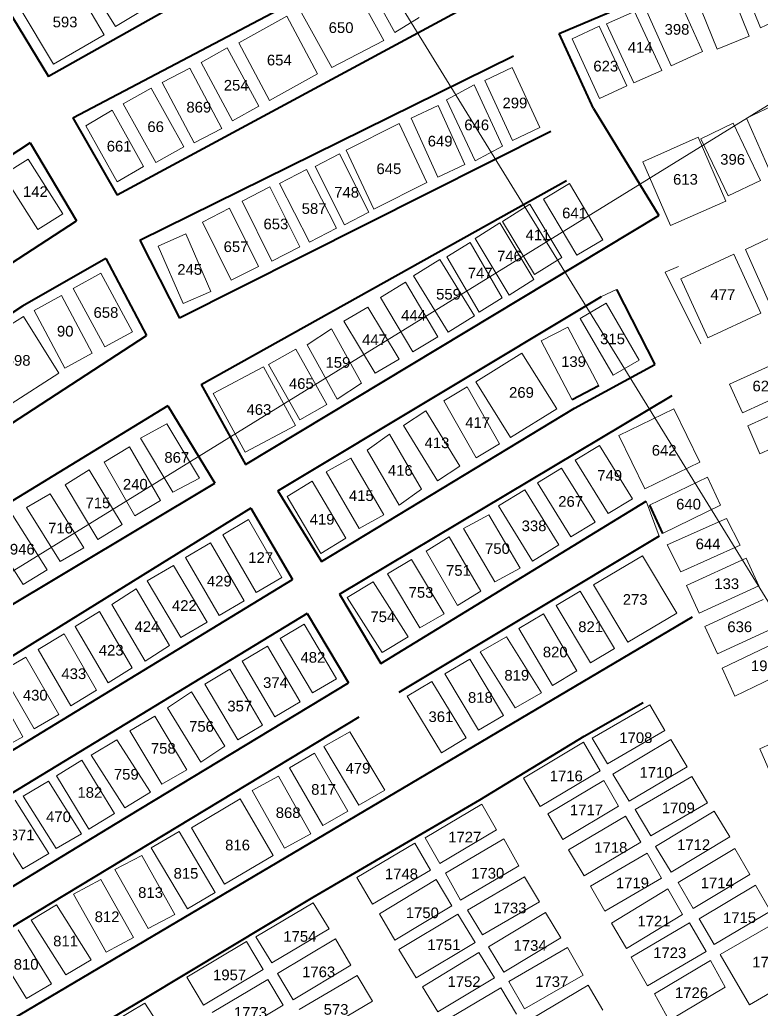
# Model space of a CAD drawing. Header units: inches. Extents: x 0 to 420, y 0 to 297.
# Drawn here: x 150.84 to 178.7, y 115.98 to 153.14 of the extents above; entities that cross this region are included whole.
import ezdxf

# ---------------------------------------------------------------- set-up
doc = ezdxf.new("R2010")
doc.units = ezdxf.units.IN
doc.header["$LTSCALE"] = 2.5
doc.header["$MEASUREMENT"] = 0
doc.layers.get('0').update_dxf_attribs({"lineweight": 0})
doc.layers.add('MALHA_COORDENADA4', color=10, linetype='Continuous', lineweight=0)
doc.layers.add('PEN 04', color=4, linetype='Continuous', lineweight=40)
doc.styles.get("Standard").update_dxf_attribs({"font": 'arial.ttf'})

msp = doc.modelspace()

# ---------------------------------------------------------------- linework, layer by layer
for p, q in [((177.778, 155.031, 3.127), (178.666, 152.843, 2.975)), ((152.761, 154.682, 3.426), (154.008, 152.583, 3.365)), ((153.166, 154.929, 3.467), (154.427, 152.885, 3.432)), ((163.768, 154.775, 3.178), (164.923, 152.664, 3.088)), ((177.316, 154.828, 3.112), (178.245, 152.521, 3.111)), ((163.322, 154.525, 3.107), (164.518, 152.358, 3.108)), ((176.11, 154.352, 3.11), (177.039, 152.044, 3.109)), ((175.513, 154.138, 3.057), (176.495, 151.953, 2.911)), ((150.851, 153.567, 3.339), (152.099, 151.469, 3.278)), ((154.427, 152.885, 3.432), (155.435, 153.497, 3.421)), ((161.364, 153.512, 3.099), (162.56, 151.345, 3.1)), ((174.33, 153.594, 3.029), (175.311, 151.41, 2.883)), ((160.868, 153.275, 3.097), (159.069, 152.271, 3.086)), ((160.868, 153.275, 3.097), (162.023, 151.116, 3.032)), ((165.845, 153.222, 3.11), (164.923, 152.664, 3.088)), ((173.93, 153.459, 3.027), (172.878, 152.994, 3.002)), ((173.93, 153.459, 3.027), (174.96, 151.235, 2.98)), ((178.666, 152.843, 2.975), (179.86, 153.401, 3.104)), ((171.59, 152.432, 2.906), (172.611, 152.897, 2.945)), ((172.611, 152.897, 2.945), (173.642, 150.655, 2.894)), ((172.878, 152.994, 3.002), (173.908, 150.77, 2.955)), ((154.008, 152.583, 3.365), (152.099, 151.469, 3.278)), ((171.59, 152.432, 2.906), (172.622, 150.19, 2.855)), ((178.245, 152.521, 3.111), (177.039, 152.044, 3.109)), ((157.65, 151.539, 3.129), (158.634, 152.085, 3.149)), ((158.634, 152.085, 3.149), (159.818, 149.892, 2.994)), ((159.069, 152.271, 3.086), (160.223, 150.112, 3.021)), ((162.56, 151.345, 3.1), (164.518, 152.358, 3.108)), ((175.311, 151.41, 2.883), (176.495, 151.953, 2.911)), ((157.224, 151.323, 3.164), (156.184, 150.787, 3.158)), ((157.224, 151.323, 3.164), (158.432, 149.06, 3.003)), ((157.65, 151.539, 3.129), (158.835, 149.346, 2.974)), ((169.338, 151.344, 2.931), (168.312, 150.858, 2.86)), ((169.338, 151.344, 2.931), (170.372, 149.095, 2.876)), ((162.023, 151.116, 3.032), (160.223, 150.112, 3.021)), ((174.96, 151.235, 2.98), (173.908, 150.77, 2.955)), ((154.717, 149.986, 3.127), (155.772, 150.573, 3.122)), ((155.772, 150.573, 3.122), (157.001, 148.366, 2.972)), ((156.184, 150.787, 3.158), (157.392, 148.524, 2.997)), ((166.873, 150.14, 2.875), (167.904, 150.698, 2.888)), ((167.904, 150.698, 2.888), (168.975, 148.401, 2.813)), ((168.312, 150.858, 2.86), (169.346, 148.609, 2.805)), ((172.622, 150.19, 2.855), (173.642, 150.655, 2.894)), ((154.717, 149.986, 3.127), (155.946, 147.779, 2.977)), ((158.835, 149.346, 2.974), (159.818, 149.892, 2.994)), ((166.556, 149.924, 2.862), (165.538, 149.447, 2.823)), ((166.556, 149.924, 2.862), (167.563, 147.709, 2.788)), ((166.873, 150.14, 2.875), (167.944, 147.842, 2.8)), ((179.308, 149.999, 2.817), (178.143, 149.445, 2.723)), ((154.308, 149.745, 3.067), (153.323, 149.164, 2.991)), ((154.308, 149.745, 3.067), (155.48, 147.634, 2.954)), ((165.538, 149.447, 2.823), (166.545, 147.232, 2.749)), ((178.143, 149.445, 2.723), (179.079, 147.324, 2.592)), ((153.323, 149.164, 2.991), (154.494, 147.053, 2.878)), ((158.432, 149.06, 3.003), (157.392, 148.524, 2.997)), ((163.105, 148.241, 2.814), (165.089, 149.247, 2.855)), ((165.089, 149.247, 2.855), (166.128, 147.031, 2.746)), ((170.372, 149.095, 2.876), (169.346, 148.609, 2.805)), ((177.637, 149.253, 2.67), (176.429, 148.675, 2.695)), ((177.637, 149.253, 2.67), (178.665, 147.107, 2.588)), ((176.327, 148.727, 2.7), (174.243, 147.811, 2.669)), ((176.327, 148.727, 2.7), (177.369, 146.332, 2.603)), ((176.429, 148.675, 2.695), (177.457, 146.53, 2.613)), ((155.946, 147.779, 2.977), (157.001, 148.366, 2.972)), ((167.944, 147.842, 2.8), (168.975, 148.401, 2.813)), ((162.844, 148.105, 2.806), (161.93, 147.635, 2.814)), ((162.844, 148.105, 2.806), (163.956, 145.91, 2.721)), ((163.105, 148.241, 2.814), (164.144, 146.025, 2.705)), ((150.206, 147.315, 2.934), (151.15, 147.902, 2.953)), ((151.15, 147.902, 2.953), (152.455, 145.848, 2.846)), ((155.48, 147.634, 2.954), (154.494, 147.053, 2.878)), ((161.93, 147.635, 2.814), (163.042, 145.44, 2.729)), ((167.563, 147.709, 2.788), (166.545, 147.232, 2.749)), ((174.243, 147.811, 2.669), (175.284, 145.416, 2.572)), ((150.206, 147.315, 2.934), (151.511, 145.261, 2.827)), ((160.596, 146.989, 2.885), (161.605, 147.515, 2.898)), ((161.605, 147.515, 2.898), (162.737, 145.316, 2.751)), ((160.235, 146.863, 2.829), (159.188, 146.323, 2.823)), ((160.235, 146.863, 2.829), (161.359, 144.619, 2.732)), ((160.596, 146.989, 2.885), (161.728, 144.789, 2.738)), ((164.144, 146.025, 2.705), (166.128, 147.031, 2.746)), ((171.49, 146.992, 2.71), (170.514, 146.41, 2.681)), ((171.49, 146.992, 2.71), (172.738, 144.881, 2.576)), ((178.665, 147.107, 2.588), (177.457, 146.53, 2.613)), ((157.699, 145.544, 2.76), (158.716, 146.065, 2.808)), ((158.716, 146.065, 2.808), (159.801, 143.88, 2.674)), ((159.188, 146.323, 2.823), (160.313, 144.079, 2.726)), ((170.003, 146.211, 2.647), (168.98, 145.571, 2.625)), ((170.003, 146.211, 2.647), (171.202, 144.211, 2.485)), ((170.514, 146.41, 2.681), (171.762, 144.3, 2.547)), ((177.369, 146.332, 2.603), (175.284, 145.416, 2.572)), ((151.511, 145.261, 2.827), (152.455, 145.848, 2.846)), ((163.956, 145.91, 2.721), (163.042, 145.44, 2.729)), ((157.699, 145.544, 2.76), (158.784, 143.359, 2.626)), ((167.952, 144.928, 2.575), (168.879, 145.513, 2.589)), ((168.879, 145.513, 2.589), (170.146, 143.385, 2.458)), ((168.98, 145.571, 2.625), (170.179, 143.571, 2.463)), ((157.078, 145.096, 2.719), (156.039, 144.638, 2.753)), ((157.078, 145.096, 2.719), (158.012, 142.938, 2.583)), ((161.728, 144.789, 2.738), (162.737, 145.316, 2.751)), ((178.105, 144.518, 2.441), (179.263, 145.066, 2.397)), ((156.039, 144.638, 2.753), (156.972, 142.48, 2.617)), ((161.359, 144.619, 2.732), (160.313, 144.079, 2.726)), ((167.756, 144.77, 2.575), (166.884, 144.238, 2.607)), ((167.756, 144.77, 2.575), (168.966, 142.692, 2.445)), ((167.952, 144.928, 2.575), (169.219, 142.8, 2.444)), ((172.738, 144.881, 2.576), (171.762, 144.3, 2.547)), ((166.884, 144.238, 2.607), (168.094, 142.16, 2.477)), ((171.202, 144.211, 2.485), (170.179, 143.571, 2.463)), ((177.672, 144.335, 2.45), (175.68, 143.413, 2.458)), ((177.672, 144.335, 2.45), (178.687, 142.12, 2.291)), ((178.105, 144.518, 2.441), (179.069, 142.347, 2.258)), ((158.784, 143.359, 2.626), (159.801, 143.88, 2.674)), ((165.626, 143.521, 2.528), (166.614, 144.136, 2.643)), ((166.614, 144.136, 2.643), (167.923, 142.022, 2.477)), ((175.083, 143.663, 2.411), (175.593, 143.875, 2.453)), ((175.593, 143.875, 2.453), (175.593, 143.875, 2.453)), ((152.847, 143.051, 2.636), (153.887, 143.619, 2.588)), ((153.887, 143.619, 2.588), (155.075, 141.423, 2.536)), ((165.626, 143.521, 2.528), (166.935, 141.407, 2.362)), ((175.083, 143.663, 2.411), (176.421, 140.976, 2.255)), ((165.33, 143.284, 2.514), (164.393, 142.715, 2.467)), ((165.33, 143.284, 2.514), (166.543, 141.236, 2.398)), ((169.219, 142.8, 2.444), (170.146, 143.385, 2.458)), ((175.68, 143.413, 2.458), (176.695, 141.198, 2.299)), ((152.404, 142.784, 2.631), (151.372, 142.221, 2.62)), ((152.404, 142.784, 2.631), (153.559, 140.622, 2.587)), ((152.847, 143.051, 2.636), (154.035, 140.854, 2.584)), ((158.012, 142.938, 2.583), (156.972, 142.48, 2.617)), ((172.699, 142.751, 2.407), (173.252, 143.005, 2.411)), ((163.01, 141.816, 2.481), (163.919, 142.353, 2.547)), ((163.919, 142.353, 2.547), (165.093, 140.4, 2.322)), ((164.393, 142.715, 2.467), (165.607, 140.667, 2.351)), ((168.966, 142.692, 2.445), (168.094, 142.16, 2.477)), ((171.887, 141.926, 2.304), (172.872, 142.498, 2.291)), ((172.872, 142.498, 2.291), (174.113, 140.358, 2.174)), ((149.171, 140.85, 2.732), (150.971, 141.998, 2.749)), ((150.971, 141.998, 2.749), (152.309, 139.867, 2.601)), ((151.372, 142.221, 2.62), (152.527, 140.059, 2.576)), ((166.935, 141.407, 2.362), (167.923, 142.022, 2.477)), ((178.687, 142.12, 2.291), (176.695, 141.198, 2.299)), ((163.01, 141.816, 2.481), (164.184, 139.863, 2.256)), ((171.431, 141.602, 2.265), (170.433, 141.08, 2.266)), ((171.431, 141.602, 2.265), (172.593, 139.394, 2.148)), ((171.887, 141.926, 2.304), (173.128, 139.787, 2.187)), ((154.035, 140.854, 2.584), (155.075, 141.423, 2.536)), ((162.551, 141.531, 2.448), (161.635, 140.931, 2.403)), ((162.551, 141.531, 2.448), (163.674, 139.492, 2.235)), ((166.543, 141.236, 2.398), (165.607, 140.667, 2.351)), ((161.635, 140.931, 2.403), (162.758, 138.892, 2.19)), ((170.433, 141.08, 2.266), (171.595, 138.872, 2.149)), ((153.559, 140.622, 2.587), (152.527, 140.059, 2.576)), ((161.207, 140.773, 2.335), (160.188, 140.196, 2.346)), ((162.373, 138.688, 2.191), (161.207, 140.773, 2.335)), ((167.967, 139.547, 2.246), (169.703, 140.623, 2.318)), ((169.703, 140.623, 2.318), (171.012, 138.528, 2.183)), ((161.354, 138.11, 2.202), (160.188, 140.196, 2.346)), ((164.184, 139.863, 2.256), (165.093, 140.4, 2.322)), ((173.128, 139.787, 2.187), (174.113, 140.358, 2.174)), ((179.699, 140.455, 2.066), (177.501, 139.45, 2.032)), ((150.51, 138.719, 2.584), (152.309, 139.867, 2.601)), ((159.993, 140.109, 2.347), (158.102, 139.101, 2.357)), ((159.993, 140.109, 2.347), (161.192, 137.908, 2.213)), ((163.674, 139.492, 2.235), (162.758, 138.892, 2.19)), ((167.967, 139.547, 2.246), (169.277, 137.452, 2.111)), ((177.501, 139.45, 2.032), (177.986, 138.382, 1.967)), ((180.184, 139.388, 2.001), (177.986, 138.382, 1.967)), ((158.102, 139.101, 2.357), (159.3, 136.9, 2.223)), ((167.648, 139.351, 2.225), (166.767, 138.832, 2.216)), ((167.648, 139.351, 2.225), (168.864, 137.211, 2.069)), ((162.373, 138.688, 2.191), (161.354, 138.11, 2.202)), ((166.767, 138.832, 2.216), (167.983, 136.692, 2.06)), ((180.424, 138.913, 1.983), (178.196, 137.885, 1.949)), ((165.255, 137.9, 2.128), (166.096, 138.448, 2.139)), ((166.096, 138.448, 2.139), (167.369, 136.373, 2.041)), ((169.277, 137.452, 2.111), (171.012, 138.528, 2.183)), ((173.344, 137.524, 2.028), (175.408, 138.526, 2.057)), ((175.408, 138.526, 2.057), (176.393, 136.52, 2.035)), ((156.362, 137.961, 2.344), (155.37, 137.423, 2.304)), ((156.362, 137.961, 2.344), (157.585, 135.93, 2.139)), ((161.192, 137.908, 2.213), (159.3, 136.9, 2.223)), ((165.255, 137.9, 2.128), (166.528, 135.825, 2.03)), ((178.196, 137.885, 1.949), (178.642, 136.833, 1.962)), ((164.728, 137.572, 2.181), (163.883, 136.974, 2.159)), ((164.728, 137.572, 2.181), (165.936, 135.507, 2.03)), ((173.344, 137.524, 2.028), (174.328, 135.518, 2.006)), ((180.87, 137.861, 1.996), (178.642, 136.833, 1.962)), ((155.37, 137.423, 2.304), (156.593, 135.392, 2.099)), ((168.864, 137.211, 2.069), (167.983, 136.692, 2.06)), ((172.617, 137.146, 2.072), (171.71, 136.602, 2.077)), ((173.856, 135.145, 1.911), (172.617, 137.146, 2.072)), ((154.002, 136.525, 2.277), (154.958, 137.098, 2.309)), ((154.958, 137.098, 2.309), (156.12, 135.088, 2.121)), ((163.883, 136.974, 2.159), (165.091, 134.91, 2.008)), ((154.002, 136.525, 2.277), (155.165, 134.515, 2.089)), ((162.349, 136.156, 2.107), (163.274, 136.676, 2.123)), ((163.274, 136.676, 2.123), (164.516, 134.547, 1.984)), ((172.949, 134.601, 1.916), (171.71, 136.602, 2.077)), ((174.328, 135.518, 2.006), (176.393, 136.52, 2.035)), ((153.446, 136.232, 2.256), (152.538, 135.669, 2.321)), ((153.446, 136.232, 2.256), (154.683, 134.188, 2.065)), ((162.349, 136.156, 2.107), (163.59, 134.027, 1.968)), ((166.528, 135.825, 2.03), (167.369, 136.373, 2.041)), ((171.196, 136.303, 2.04), (170.284, 135.753, 2.032)), ((172.451, 134.274, 1.966), (171.196, 136.303, 2.04)), ((152.538, 135.669, 2.321), (153.774, 133.625, 2.13)), ((157.585, 135.93, 2.139), (156.593, 135.392, 2.099)), ((161.824, 135.811, 2.095), (160.88, 135.241, 2.115)), ((161.824, 135.811, 2.095), (163.093, 133.665, 1.981)), ((171.539, 133.724, 1.958), (170.284, 135.753, 2.032)), ((174.492, 134.904, 1.825), (176.674, 135.967, 1.879)), ((176.674, 135.967, 1.879), (177.165, 134.909, 1.808)), ((151.087, 134.823, 2.329), (151.978, 135.339, 2.32)), ((151.978, 135.339, 2.32), (153.245, 133.308, 2.112)), ((165.936, 135.507, 2.03), (165.091, 134.91, 2.008)), ((168.825, 134.883, 2.043), (169.812, 135.489, 2.067)), ((171.094, 133.417, 1.95), (169.812, 135.489, 2.067)), ((155.165, 134.515, 2.089), (156.12, 135.088, 2.121)), ((160.88, 135.241, 2.115), (162.148, 133.095, 2.001)), ((173.856, 135.145, 1.911), (172.949, 134.601, 1.916)), ((174.37, 135.061, 2.002), (174.863, 133.748, 1.926)), ((151.087, 134.823, 2.329), (152.354, 132.793, 2.121)), ((163.59, 134.027, 1.968), (164.516, 134.547, 1.984)), ((167.507, 134.028, 1.979), (168.459, 134.549, 1.988)), ((168.459, 134.549, 1.988), (169.641, 132.546, 1.847)), ((170.107, 132.811, 1.926), (168.825, 134.883, 2.043)), ((174.983, 133.846, 1.754), (177.165, 134.909, 1.808)), ((150.569, 134.519, 2.292), (151.869, 132.476, 2.107)), ((154.683, 134.188, 2.065), (153.774, 133.625, 2.13)), ((158.461, 133.797, 2.006), (159.425, 134.367, 2.035)), ((159.425, 134.367, 2.035), (160.682, 132.195, 1.943)), ((172.451, 134.274, 1.966), (171.539, 133.724, 1.958)), ((175.162, 133.416, 1.776), (177.393, 134.414, 1.856)), ((177.393, 134.414, 1.856), (177.907, 133.409, 1.808)), ((149.663, 133.967, 2.264), (150.963, 131.924, 2.079)), ((158.461, 133.797, 2.006), (159.718, 131.625, 1.914)), ((167.507, 134.028, 1.979), (168.69, 132.025, 1.838)), ((158.002, 133.495, 2.081), (157.062, 132.945, 2.039)), ((158.002, 133.495, 2.081), (159.271, 131.313, 1.95)), ((163.093, 133.665, 1.981), (162.148, 133.095, 2.001)), ((166.971, 133.726, 1.947), (166.101, 133.186, 1.88)), ((166.971, 133.726, 1.947), (168.159, 131.684, 1.806)), ((152.354, 132.793, 2.121), (153.245, 133.308, 2.112)), ((166.101, 133.186, 1.88), (167.289, 131.144, 1.739)), ((170.107, 132.811, 1.926), (171.094, 133.417, 1.95)), ((175.162, 133.416, 1.776), (175.676, 132.411, 1.728)), ((175.676, 132.411, 1.728), (177.907, 133.409, 1.808)), ((157.062, 132.945, 2.039), (158.331, 130.763, 1.908)), ((164.656, 132.331, 1.817), (165.561, 132.864, 1.837)), ((165.561, 132.864, 1.837), (166.777, 130.828, 1.727)), ((172.391, 131.919, 1.789), (174.238, 133.012, 1.822)), ((174.238, 133.012, 1.822), (175.527, 130.855, 1.631)), ((175.891, 131.886, 1.651), (178.133, 132.916, 1.683)), ((178.133, 132.916, 1.683), (178.609, 131.881, 1.558)), ((151.869, 132.476, 2.107), (150.963, 131.924, 2.079)), ((155.628, 132.064, 2.022), (156.61, 132.645, 2.04)), ((156.61, 132.645, 2.04), (157.871, 130.517, 1.912)), ((164.656, 132.331, 1.817), (165.872, 130.296, 1.707)), ((168.69, 132.025, 1.838), (169.641, 132.546, 1.847)), ((155.628, 132.064, 2.022), (156.89, 129.936, 1.894)), ((159.718, 131.625, 1.914), (160.682, 132.195, 1.943)), ((164.12, 132.029, 1.848), (163.143, 131.444, 1.839)), ((164.12, 132.029, 1.848), (165.426, 129.959, 1.721)), ((155.211, 131.761, 1.983), (154.29, 131.177, 1.95)), ((155.211, 131.761, 1.983), (156.463, 129.638, 1.866)), ((168.159, 131.684, 1.806), (167.289, 131.144, 1.739)), ((170.99, 131.145, 1.699), (171.89, 131.684, 1.695)), ((171.89, 131.684, 1.695), (173.179, 129.526, 1.504)), ((172.391, 131.919, 1.789), (173.68, 129.762, 1.598)), ((175.891, 131.886, 1.651), (176.367, 130.851, 1.526)), ((176.367, 130.851, 1.526), (178.609, 131.881, 1.558)), ((159.271, 131.313, 1.95), (158.331, 130.763, 1.908)), ((163.143, 131.444, 1.839), (164.449, 129.375, 1.712)), ((176.578, 130.353, 1.53), (178.774, 131.372, 1.502)), ((152.921, 130.35, 1.895), (153.835, 130.912, 1.885)), ((153.835, 130.912, 1.885), (155.065, 128.803, 1.786)), ((154.29, 131.177, 1.95), (155.542, 129.054, 1.833)), ((165.872, 130.296, 1.707), (166.777, 130.828, 1.727)), ((170.99, 131.145, 1.699), (172.279, 128.988, 1.508)), ((173.68, 129.762, 1.598), (175.527, 130.855, 1.631)), ((156.89, 129.936, 1.894), (157.871, 130.517, 1.912)), ((169.594, 130.277, 1.612), (170.519, 130.822, 1.689)), ((170.519, 130.822, 1.689), (171.773, 128.688, 1.506)), ((152.921, 130.35, 1.895), (154.152, 128.241, 1.796)), ((161.518, 130.438, 1.795), (160.621, 129.903, 1.725)), ((161.518, 130.438, 1.795), (162.734, 128.392, 1.656)), ((169.594, 130.277, 1.612), (170.848, 128.142, 1.429)), ((176.578, 130.353, 1.53), (177.055, 129.322, 1.494)), ((177.055, 129.322, 1.494), (179.252, 130.341, 1.466)), ((152.501, 130.074, 1.888), (151.533, 129.485, 1.915)), ((152.501, 130.074, 1.888), (153.725, 127.966, 1.747)), ((160.621, 129.903, 1.725), (161.836, 127.856, 1.586)), ((165.426, 129.959, 1.721), (164.449, 129.375, 1.712)), ((169.126, 129.959, 1.581), (168.134, 129.399, 1.535)), ((169.126, 129.959, 1.581), (170.439, 127.86, 1.421)), ((177.233, 128.789, 1.49), (179.479, 129.87, 1.434)), ((151.533, 129.485, 1.915), (152.757, 127.377, 1.774)), ((156.463, 129.638, 1.866), (155.542, 129.054, 1.833)), ((159.193, 129.044, 1.737), (160.149, 129.611, 1.704)), ((160.149, 129.611, 1.704), (161.376, 127.527, 1.572)), ((168.134, 129.399, 1.535), (169.447, 127.299, 1.375)), ((172.279, 128.988, 1.508), (173.179, 129.526, 1.504)), ((150.132, 128.665, 1.823), (151.066, 129.203, 1.891)), ((151.066, 129.203, 1.891), (152.309, 127.052, 1.774)), ((159.193, 129.044, 1.737), (160.419, 126.961, 1.605)), ((166.809, 128.571, 1.534), (167.745, 129.123, 1.548)), ((167.745, 129.123, 1.548), (169.007, 127.006, 1.383)), ((150.132, 128.665, 1.823), (151.375, 126.514, 1.706)), ((154.152, 128.241, 1.796), (155.065, 128.803, 1.786)), ((158.727, 128.745, 1.724), (157.793, 128.19, 1.725)), ((158.727, 128.745, 1.724), (159.959, 126.65, 1.555)), ((170.848, 128.142, 1.429), (171.773, 128.688, 1.506)), ((177.233, 128.789, 1.49), (177.704, 127.74, 1.452)), ((177.704, 127.74, 1.452), (179.951, 128.821, 1.396)), ((149.729, 128.393, 1.874), (150.951, 126.204, 1.762)), ((162.734, 128.392, 1.656), (161.836, 127.856, 1.586)), ((166.32, 128.288, 1.552), (165.389, 127.73, 1.566)), ((166.32, 128.288, 1.552), (167.611, 126.164, 1.412)), ((166.809, 128.571, 1.534), (168.071, 126.454, 1.369)), ((153.725, 127.966, 1.747), (152.757, 127.377, 1.774)), ((156.383, 127.3, 1.694), (157.289, 127.892, 1.756)), ((157.289, 127.892, 1.756), (158.542, 125.855, 1.514)), ((157.793, 128.19, 1.725), (159.025, 126.096, 1.556)), ((170.439, 127.86, 1.421), (169.447, 127.299, 1.375)), ((160.419, 126.961, 1.605), (161.376, 127.527, 1.572)), ((165.389, 127.73, 1.566), (166.68, 125.605, 1.426)), ((156.383, 127.3, 1.694), (157.636, 125.262, 1.452)), ((174.505, 127.407, 1.307), (172.343, 126.155, 1.382)), ((174.505, 127.407, 1.307), (175.077, 126.449, 1.303)), ((151.375, 126.514, 1.706), (152.309, 127.052, 1.774)), ((155.908, 126.981, 1.692), (154.969, 126.438, 1.687)), ((155.908, 126.981, 1.692), (157.115, 124.969, 1.498)), ((168.071, 126.454, 1.369), (169.007, 127.006, 1.383)), ((180.872, 126.784, 1.333), (178.641, 125.754, 1.233)), ((154.969, 126.438, 1.687), (156.177, 124.426, 1.493)), ((159.959, 126.65, 1.555), (159.025, 126.096, 1.556)), ((162.264, 125.84, 1.446), (163.233, 126.396, 1.474)), ((163.233, 126.396, 1.474), (164.548, 124.201, 1.265)), ((175.077, 126.449, 1.303), (172.915, 125.197, 1.378)), ((150.951, 126.204, 1.762), (149.902, 125.637, 1.756)), ((153.519, 125.515, 1.711), (154.484, 126.101, 1.712)), ((154.484, 126.101, 1.712), (155.744, 124.126, 1.521)), ((167.611, 126.164, 1.412), (166.68, 125.605, 1.426)), ((169.765, 124.66, 1.238), (172.02, 126.004, 1.305)), ((172.02, 126.004, 1.305), (172.648, 124.936, 1.399)), ((172.343, 126.155, 1.382), (172.915, 125.197, 1.378)), ((175.304, 126.104, 1.438), (173.123, 124.803, 1.391)), ((175.304, 126.104, 1.438), (175.917, 125.086, 1.385)), ((157.636, 125.262, 1.452), (158.542, 125.855, 1.514)), ((162.264, 125.84, 1.446), (163.579, 123.645, 1.237)), ((179.119, 124.671, 1.189), (178.641, 125.754, 1.233)), ((153.17, 125.33, 1.688), (152.214, 124.741, 1.647)), ((153.17, 125.33, 1.688), (154.391, 123.33, 1.51)), ((153.519, 125.515, 1.711), (154.779, 123.54, 1.52)), ((161.915, 125.591, 1.438), (160.977, 125.045, 1.4)), ((161.915, 125.591, 1.438), (163.167, 123.421, 1.291)), ((157.115, 124.969, 1.498), (156.177, 124.426, 1.493)), ((160.977, 125.045, 1.4), (162.229, 122.874, 1.253)), ((170.393, 123.593, 1.332), (172.648, 124.936, 1.399)), ((175.917, 125.086, 1.385), (173.736, 123.786, 1.338)), ((150.964, 123.983, 1.603), (151.911, 124.538, 1.629)), ((151.911, 124.538, 1.629), (153.15, 122.562, 1.478)), ((152.214, 124.741, 1.647), (153.435, 122.742, 1.469)), ((159.567, 124.19, 1.326), (160.553, 124.729, 1.35)), ((160.553, 124.729, 1.35), (161.774, 122.563, 1.251)), ((169.765, 124.66, 1.238), (170.393, 123.593, 1.332)), ((170.681, 123.316, 1.247), (172.776, 124.563, 1.477)), ((172.776, 124.563, 1.477), (173.338, 123.599, 1.29)), ((173.123, 124.803, 1.391), (173.736, 123.786, 1.338)), ((176.091, 124.721, 1.311), (173.961, 123.479, 1.382)), ((176.091, 124.721, 1.311), (176.677, 123.728, 1.191)), ((159.567, 124.19, 1.326), (160.788, 122.024, 1.227)), ((163.579, 123.645, 1.237), (164.548, 124.201, 1.265)), ((150.663, 123.832, 1.607), (151.922, 121.829, 1.429)), ((150.964, 123.983, 1.603), (152.203, 122.007, 1.452)), ((154.779, 123.54, 1.52), (155.744, 124.126, 1.521)), ((159.111, 123.879, 1.326), (157.287, 122.794, 1.302)), ((159.111, 123.879, 1.326), (160.351, 121.754, 1.218)), ((163.167, 123.421, 1.291), (162.229, 122.874, 1.253)), ((168.194, 123.673, 1.143), (166.066, 122.414, 1.125)), ((168.751, 122.713, 1.1), (168.194, 123.673, 1.143)), ((171.243, 122.352, 1.06), (173.338, 123.599, 1.29)), ((173.961, 123.479, 1.382), (174.547, 122.487, 1.262)), ((176.677, 123.728, 1.191), (174.547, 122.487, 1.262)), ((176.922, 123.42, 1.294), (174.723, 122.09, 1.299)), ((176.922, 123.42, 1.294), (177.511, 122.453, 1.244)), ((149.698, 123.249, 1.633), (150.957, 121.246, 1.455)), ((154.391, 123.33, 1.51), (153.435, 122.742, 1.469)), ((170.681, 123.316, 1.247), (171.243, 122.352, 1.06)), ((171.46, 121.961, 1.074), (173.591, 123.225, 1.304)), ((173.591, 123.225, 1.304), (174.174, 122.248, 1.277)), ((155.774, 122.04, 1.366), (156.819, 122.656, 1.406)), ((156.819, 122.656, 1.406), (158.181, 120.357, 1.24)), ((157.287, 122.794, 1.302), (158.526, 120.669, 1.194)), ((168.751, 122.713, 1.1), (166.623, 121.454, 1.082)), ((152.203, 122.007, 1.452), (153.15, 122.562, 1.478)), ((160.788, 122.024, 1.227), (161.774, 122.563, 1.251)), ((166.623, 121.454, 1.082), (166.066, 122.414, 1.125)), ((169.019, 122.373, 1.216), (166.827, 121.088, 1.205)), ((169.591, 121.357, 1.193), (169.019, 122.373, 1.216)), ((177.511, 122.453, 1.244), (175.312, 121.124, 1.249)), ((155.774, 122.04, 1.366), (157.135, 119.741, 1.2)), ((163.501, 120.928, 1.066), (165.685, 122.208, 1.143)), ((166.27, 121.204, 1.161), (165.685, 122.208, 1.143)), ((171.46, 121.961, 1.074), (172.043, 120.984, 1.047)), ((172.043, 120.984, 1.047), (174.174, 122.248, 1.277)), ((174.723, 122.09, 1.299), (175.312, 121.124, 1.249)), ((177.7, 122.013, 1.145), (175.576, 120.733, 1.27)), ((177.7, 122.013, 1.145), (178.265, 121.038, 1.093)), ((151.922, 121.829, 1.429), (150.957, 121.246, 1.455)), ((155.419, 121.751, 1.288), (154.414, 121.224, 1.287)), ((155.419, 121.751, 1.288), (156.666, 119.539, 1.129)), ((160.351, 121.754, 1.218), (158.526, 120.669, 1.194)), ((172.283, 120.596, 0.99), (174.416, 121.832, 1.223)), ((174.416, 121.832, 1.223), (174.954, 120.896, 1.205)), ((154.414, 121.224, 1.287), (155.661, 119.012, 1.128)), ((164.086, 119.924, 1.084), (166.27, 121.204, 1.161)), ((169.591, 121.357, 1.193), (167.4, 120.073, 1.182)), ((152.861, 120.302, 1.321), (153.879, 120.85, 1.338)), ((153.879, 120.85, 1.338), (155.103, 118.665, 1.217)), ((164.086, 119.924, 1.084), (163.501, 120.928, 1.066)), ((164.347, 119.562, 1.072), (166.486, 120.85, 1.184)), ((167.073, 119.858, 1.175), (166.486, 120.85, 1.184)), ((167.4, 120.073, 1.182), (166.827, 121.088, 1.205)), ((169.804, 120.949, 1.047), (167.664, 119.701, 1.12)), ((170.368, 120.013, 0.984), (169.804, 120.949, 1.047)), ((172.821, 119.659, 0.972), (174.954, 120.896, 1.205)), ((178.265, 121.038, 1.093), (176.141, 119.758, 1.218)), ((172.283, 120.596, 0.99), (172.821, 119.659, 0.972)), ((173.075, 119.212, 0.95), (175.184, 120.493, 1.015)), ((175.184, 120.493, 1.015), (175.741, 119.538, 1.216)), ((175.576, 120.733, 1.27), (176.141, 119.758, 1.218)), ((178.48, 120.638, 1.097), (176.359, 119.375, 1.231)), ((178.48, 120.638, 1.097), (179.046, 119.664, 1.063)), ((152.861, 120.302, 1.321), (154.084, 118.117, 1.2)), ((157.135, 119.741, 1.2), (158.181, 120.357, 1.24)), ((152.22, 119.898, 1.196), (151.26, 119.327, 1.175)), ((152.22, 119.898, 1.196), (153.521, 117.836, 1.063)), ((161.86, 119.975, 1.006), (159.712, 118.694, 1.171)), ((161.86, 119.975, 1.006), (162.456, 119.001, 0.924)), ((164.933, 118.57, 1.063), (167.073, 119.858, 1.175)), ((168.228, 118.765, 1.057), (167.664, 119.701, 1.12)), ((170.368, 120.013, 0.984), (168.228, 118.765, 1.057)), ((151.26, 119.327, 1.175), (152.561, 117.265, 1.042)), ((156.666, 119.539, 1.129), (155.661, 119.012, 1.128)), ((164.933, 118.57, 1.063), (164.347, 119.562, 1.072)), ((165.078, 118.217, 1.041), (167.29, 119.546, 1.15)), ((167.944, 118.486, 1.144), (167.29, 119.546, 1.15)), ((170.59, 119.612, 1.002), (168.447, 118.325, 1.132)), ((171.172, 118.66, 0.945), (170.59, 119.612, 1.002)), ((173.632, 118.258, 1.151), (175.741, 119.538, 1.216)), ((176.359, 119.375, 1.231), (176.924, 118.401, 1.197)), ((179.046, 119.664, 1.063), (176.924, 118.401, 1.197)), ((150.779, 118.953, 1.217), (152.028, 116.933, 1.043)), ((162.456, 119.001, 0.924), (160.308, 117.72, 1.089)), ((173.075, 119.212, 0.95), (173.632, 118.258, 1.151)), ((173.803, 117.934, 1.136), (176.006, 119.215, 1.198)), ((176.006, 119.215, 1.198), (176.624, 118.14, 1.178)), ((179.283, 119.26, 1.043), (177.151, 118.031, 1.073)), ((154.084, 118.117, 1.2), (155.103, 118.665, 1.217)), ((159.712, 118.694, 1.171), (160.308, 117.72, 1.089)), ((162.694, 118.622, 0.948), (160.526, 117.323, 1.031)), ((162.694, 118.622, 0.948), (163.279, 117.629, 0.978)), ((171.172, 118.66, 0.945), (169.029, 117.373, 1.075)), ((149.835, 118.398, 1.187), (151.084, 116.379, 1.013)), ((157.111, 117.183, 0.915), (159.352, 118.524, 1.161)), ((159.352, 118.524, 1.161), (159.981, 117.469, 1.134)), ((165.731, 117.157, 1.035), (165.078, 118.217, 1.041)), ((165.731, 117.157, 1.035), (167.944, 118.486, 1.144)), ((169.029, 117.373, 1.075), (168.447, 118.325, 1.132)), ((171.421, 118.294, 1.008), (169.21, 117.02, 1.184)), ((172.005, 117.26, 1.028), (171.421, 118.294, 1.008)), ((153.521, 117.836, 1.063), (152.561, 117.265, 1.042)), ((165.962, 116.822, 1.033), (168.09, 118.105, 1.154)), ((168.673, 117.161, 1.173), (168.09, 118.105, 1.154)), ((173.803, 117.934, 1.136), (174.421, 116.858, 1.116)), ((174.421, 116.858, 1.116), (176.624, 118.14, 1.178)), ((177.151, 118.031, 1.073), (178.249, 116.145, 0.929)), ((157.74, 116.128, 0.888), (159.981, 117.469, 1.134)), ((163.279, 117.629, 0.978), (161.111, 116.33, 1.061)), ((174.68, 116.55, 1.119), (176.795, 117.802, 1.253)), ((177.347, 116.808, 1.055), (176.795, 117.802, 1.253)), ((157.111, 117.183, 0.915), (157.74, 116.128, 0.888)), ((158.061, 115.847, 0.86), (160.158, 117.098, 1.116)), ((160.158, 117.098, 1.116), (160.734, 116.131, 1.055)), ((160.526, 117.323, 1.031), (161.111, 116.33, 1.061)), ((163.509, 117.247, 1.056), (161.328, 115.96, 1.021)), ((163.509, 117.247, 1.056), (164.094, 116.284, 1.059)), ((166.546, 115.877, 1.052), (168.673, 117.161, 1.173)), ((172.005, 117.26, 1.028), (169.795, 115.986, 1.204)), ((180.381, 117.373, 0.899), (178.249, 116.145, 0.929)), ((151.084, 116.379, 1.013), (152.028, 116.933, 1.043)), ((166.546, 115.877, 1.052), (165.962, 116.822, 1.033)), ((166.727, 115.487, 1.185), (168.914, 116.785, 1.179)), ((169.499, 115.785, 1.174), (168.914, 116.785, 1.179)), ((169.795, 115.986, 1.204), (169.21, 117.02, 1.184)), ((172.199, 116.879, 0.957), (170.07, 115.611, 1.134)), ((172.745, 115.941, 0.941), (172.199, 116.879, 0.957)), ((175.231, 115.556, 0.921), (177.347, 116.808, 1.055)), ((175.231, 115.556, 0.921), (174.68, 116.55, 1.119)), ((153.426, 114.952, 0.847), (155.539, 116.209, 0.821)), ((155.539, 116.209, 0.821), (156.138, 115.271, 0.806)), ((158.637, 114.881, 0.799), (160.734, 116.131, 1.055)), ((164.094, 116.284, 1.059), (161.914, 114.998, 1.024))]:
    msp.add_line(p, q)
at = {"layer": 'MALHA_COORDENADA4'}
for p, q in [((79.625, 292.322), (256.668, 5.322)), ((12.44, 47.224), (327.94, 241.848))]:
    msp.add_line(p, q, dxfattribs=at)
at = {"layer": 'PEN 04'}
for p, q in [((166.77, 159.366, 3.538), (151.91, 151.014, 3.29)), ((152.829, 149.458, 3.127), (167.215, 157.034, 3.335)), ((171.098, 152.628, 2.975), (180.259, 156.51, 3.519)), ((168.754, 154.241, 3.137), (154.495, 146.559, 2.888)), ((150.356, 153.596, 3.414), (151.91, 151.014, 3.29)), ((172.398, 149.808, 2.915), (171.098, 152.628, 2.975)), ((155.351, 144.862, 2.796), (169.382, 151.793, 3.014)), ((172.398, 149.808, 2.915), (174.85, 145.795, 2.586)), ((152.829, 149.458, 3.127), (154.495, 146.559, 2.888)), ((170.787, 148.944, 2.851), (156.838, 141.937, 2.595)), ((151.225, 148.525, 3.018), (111.43, 122.4, 1.984)), ((151.225, 148.525, 3.018), (152.967, 145.588, 2.882)), ((157.648, 139.438, 2.346), (171.385, 147.106, 2.709)), ((159.323, 136.435, 2.175), (174.85, 145.795, 2.586)), ((113.191, 119.682, 1.877), (152.967, 145.588, 2.882)), ((155.351, 144.862, 2.796), (156.838, 141.937, 2.595)), ((154.064, 144.172, 2.772), (150.933, 142.38, 2.777)), ((154.064, 144.172, 2.772), (155.593, 141.282, 2.502)), ((160.538, 135.445, 2.141), (172.699, 142.751, 2.407)), ((173.252, 143.005, 2.411), (174.693, 140.19, 2.217)), ((150.933, 142.38, 2.777), (98.73, 108.149, 1.193)), ((100.602, 105.512, 1.006), (155.593, 141.282, 2.502)), ((171.679, 138.557, 2.155), (174.693, 140.19, 2.217)), ((157.648, 139.438, 2.346), (159.323, 136.435, 2.175)), ((172.593, 139.394, 2.148), (171.595, 138.872, 2.149)), ((162.846, 131.57, 1.954), (175.352, 139.033, 2.134)), ((156.399, 138.64, 2.375), (129.909, 122.457, 1.974)), ((156.399, 138.64, 2.375), (158.17, 135.733, 2.159)), ((162.177, 132.798, 1.991), (171.679, 138.557, 2.155)), ((129.062, 118.324, 1.659), (158.17, 135.733, 2.159)), ((160.538, 135.445, 2.141), (162.177, 132.798, 1.991)), ((164.405, 128.959, 1.718), (174.37, 135.061, 2.002)), ((159.524, 134.799, 2.121), (103.798, 100.3, 0.649)), ((159.524, 134.799, 2.121), (161.082, 132.112, 1.981)), ((174.492, 134.904, 1.825), (174.983, 133.846, 1.754)), ((174.863, 133.748, 1.926), (165.081, 127.871, 1.614)), ((150.429, 125.617, 1.709), (161.082, 132.112, 1.981)), ((162.846, 131.57, 1.954), (164.405, 128.959, 1.718)), ((161.634, 130.846, 1.909), (135.475, 114.915, 1.33)), ((161.634, 130.846, 1.909), (163.184, 128.237, 1.634)), ((145.629, 112.7, 0.853), (176.11, 130.719, 1.628)), ((154.43, 122.941, 1.487), (163.184, 128.237, 1.634)), ((172.037, 126.235), (174.265, 127.494)), ((163.575, 126.948, 1.577), (139.18, 112.199, 1.044)), ((168.128, 123.842), (172.037, 126.235)), ((161.864, 120.19), (168.128, 123.842)), ((147.938, 118.998, 1.395), (154.43, 122.941, 1.487)), ((155.516, 116.37), (161.864, 120.19)), ((149.252, 112.676), (155.516, 116.37))]:
    msp.add_line(p, q, dxfattribs=at)

# ---------------------------------------------------------------- texts
for s, p in [('593', (152.072, 152.859)), ('650', (162.443, 152.648)), ('398', (175.065, 152.581)), ('414', (173.682, 151.906)), ('654', (160.122, 151.428)), ('623', (172.388, 151.201)), ('254', (158.502, 150.482)), ('299', (168.974, 149.817)), ('869', (157.097, 149.658)), ('66', (155.631, 148.926)), ('646', (167.539, 148.993)), ('649', (166.164, 148.383)), ('661', (154.103, 148.194)), ('396', (177.155, 147.698)), ('645', (164.239, 147.346)), ('613', (175.383, 146.948)), ('142', (150.956, 146.486)), ('748', (162.651, 146.462)), ('587', (161.429, 145.851)), ('641', (171.215, 145.684)), ('653', (159.993, 145.272)), ('411', (169.84, 144.861)), ('657', (158.496, 144.418)), ('746', (168.771, 144.067)), ('245', (156.754, 143.563)), ('747', (167.671, 143.427)), ('559', (166.48, 142.634)), ('477', (176.788, 142.622)), ('658', (153.608, 141.947)), ('444', (165.166, 141.841)), ('90', (152.233, 141.245)), ('447', (163.7, 140.925)), ('315', (172.643, 140.956)), ('698', (150.308, 140.147)), ('139', (171.177, 140.102)), ('159', (162.325, 140.071)), ('465', (160.95, 139.278)), ('628', (178.368, 139.184)), ('269', (169.221, 138.943)), ('463', (159.355, 138.302)), ('417', (167.572, 137.814)), ('413', (166.044, 137.051)), ('642', (174.582, 136.771)), ('867', (156.269, 136.502)), ('416', (164.669, 136.014)), ('749', (172.535, 135.825)), ('240', (154.711, 135.495)), ('415', (163.203, 135.068)), ('715', (153.306, 134.794)), ('267', (171.069, 134.849)), ('640', (175.498, 134.747)), ('419', (161.73, 134.178)), ('716', (151.901, 133.848)), ('338', (169.694, 133.933)), ('946', (150.465, 133.055)), ('750', (168.319, 133.079)), ('644', (176.232, 133.253)), ('127', (159.422, 132.741)), ('751', (166.853, 132.256)), ('429', (157.868, 131.855)), ('133', (176.934, 131.758)), ('753', (165.447, 131.432)), ('273', (173.493, 131.167)), ('422', (156.555, 130.94)), ('754', (164.011, 130.517)), ('424', (155.149, 130.147)), ('821', (171.82, 130.142)), ('636', (177.423, 130.141)), ('423', (153.805, 129.262)), ('482', (161.384, 128.992)), ('820', (170.49, 129.193)), ('196', (178.309, 128.677)), ('433', (152.4, 128.378)), ('819', (169.045, 128.32)), ('374', (159.979, 128.046)), ('430', (150.952, 127.572)), ('818', (167.677, 127.485)), ('357', (158.635, 127.161)), ('361', (166.194, 126.764)), ('756', (157.199, 126.399)), ('1708', (173.364, 125.975)), ('758', (155.763, 125.575)), ('759', (154.372, 124.6)), ('479', (163.077, 124.828)), ('1716', (170.75, 124.539)), ('1710', (174.122, 124.67)), ('182', (153.003, 123.917)), ('817', (161.784, 124.031)), ('470', (151.825, 123.006)), ('868', (160.454, 123.158)), ('1717', (171.508, 123.26)), ('1709', (174.959, 123.339)), ('871', (150.456, 122.322)), ('1727', (166.934, 122.242)), ('816', (158.553, 121.943)), ('1712', (175.534, 121.955)), ('1718', (172.423, 121.851)), ('815', (156.615, 120.88)), ('1748', (164.556, 120.859)), ('1730', (167.797, 120.885)), ('1719', (173.234, 120.52)), ('1714', (176.423, 120.52)), ('813', (155.284, 120.159)), ('1750', (165.34, 119.397)), ('1733', (168.633, 119.58)), ('812', (153.65, 119.248)), ('1721', (174.044, 119.084)), ('1715', (177.259, 119.215)), ('811', (152.091, 118.337)), ('1754', (160.739, 118.51)), ('1751', (166.15, 118.197)), ('1734', (169.391, 118.171)), ('1723', (174.635, 117.896)), ('810', (150.608, 117.464)), ('1729', (178.357, 117.544)), ('1957', (158.099, 117.065)), ('1763', (161.445, 117.179)), ('1752', (166.908, 116.813)), ('1737', (170.202, 116.813)), ('1726', (175.455, 116.396)), ('1773', (158.883, 115.656)), ('573', (162.255, 115.769))]:
    msp.add_text(s, height=0.4).set_placement(p)

doc.saveas('drawing.dxf')
